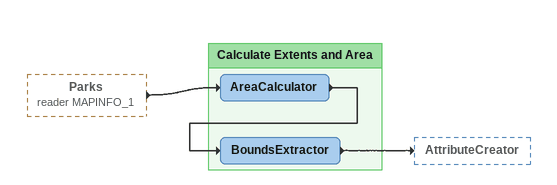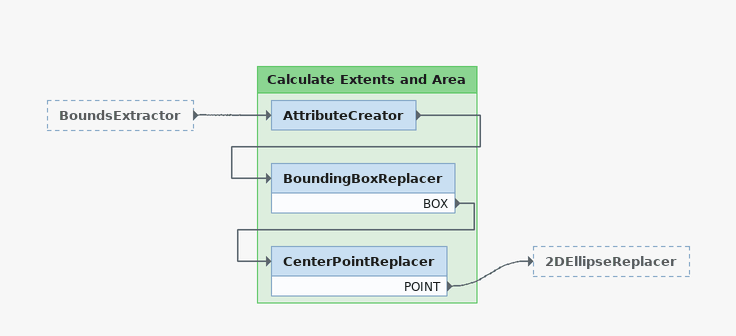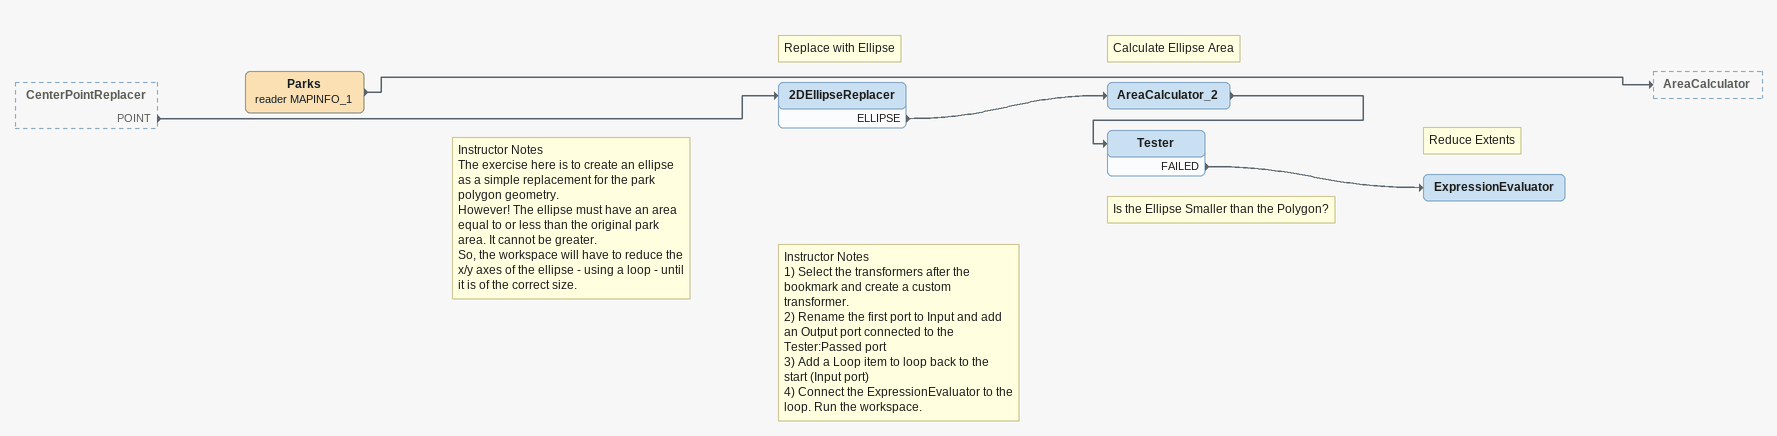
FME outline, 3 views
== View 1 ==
Parks (reader MAPINFO_1) [outside]
    -> AreaCalculator

Bookmark: Calculate Extents and Area
AreaCalculator
    -> BoundsExtractor
BoundsExtractor
    -> AttributeCreator

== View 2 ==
BoundsExtractor [outside]
    -> AttributeCreator

Bookmark: Calculate Extents and Area
AttributeCreator
    -> BoundingBoxReplacer
BoundingBoxReplacer
    BOX -> CenterPointReplacer
CenterPointReplacer
    POINT -> 2DEllipseReplacer

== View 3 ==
CenterPointReplacer [outside]
    POINT -> 2DEllipseReplacer
Note: Instructor Notes / The exercise here is to create an ellipse as a simple replacement for the park polygon geometry. / However! The ellipse must have an area equal to or less than the original park area. It cannot be greater. / So, the workspace will have to reduce the x/y axes of the ellipse - using a loop - until it is of the correct size.
Parks (reader MAPINFO_1)
    -> AreaCalculator
Note: Replace with Ellipse
Note: Instructor Notes / 1) Select the transformers after the bookmark and create a custom transformer. / 2) Rename the first port to Input and add an Output port connected to the Tester:Passed port / 3) Add a Loop item to loop back to the start (Input port) / 4) Connect the ExpressionEvaluator to the loop. Run the workspace.
2DEllipseReplacer
    ELLIPSE -> AreaCalculator_2
Note: Calculate Ellipse Area
AreaCalculator_2
    -> Tester
Note: Is the Ellipse Smaller than the Polygon?
Tester
    FAILED -> ExpressionEvaluator
Note: Reduce Extents
ExpressionEvaluator
